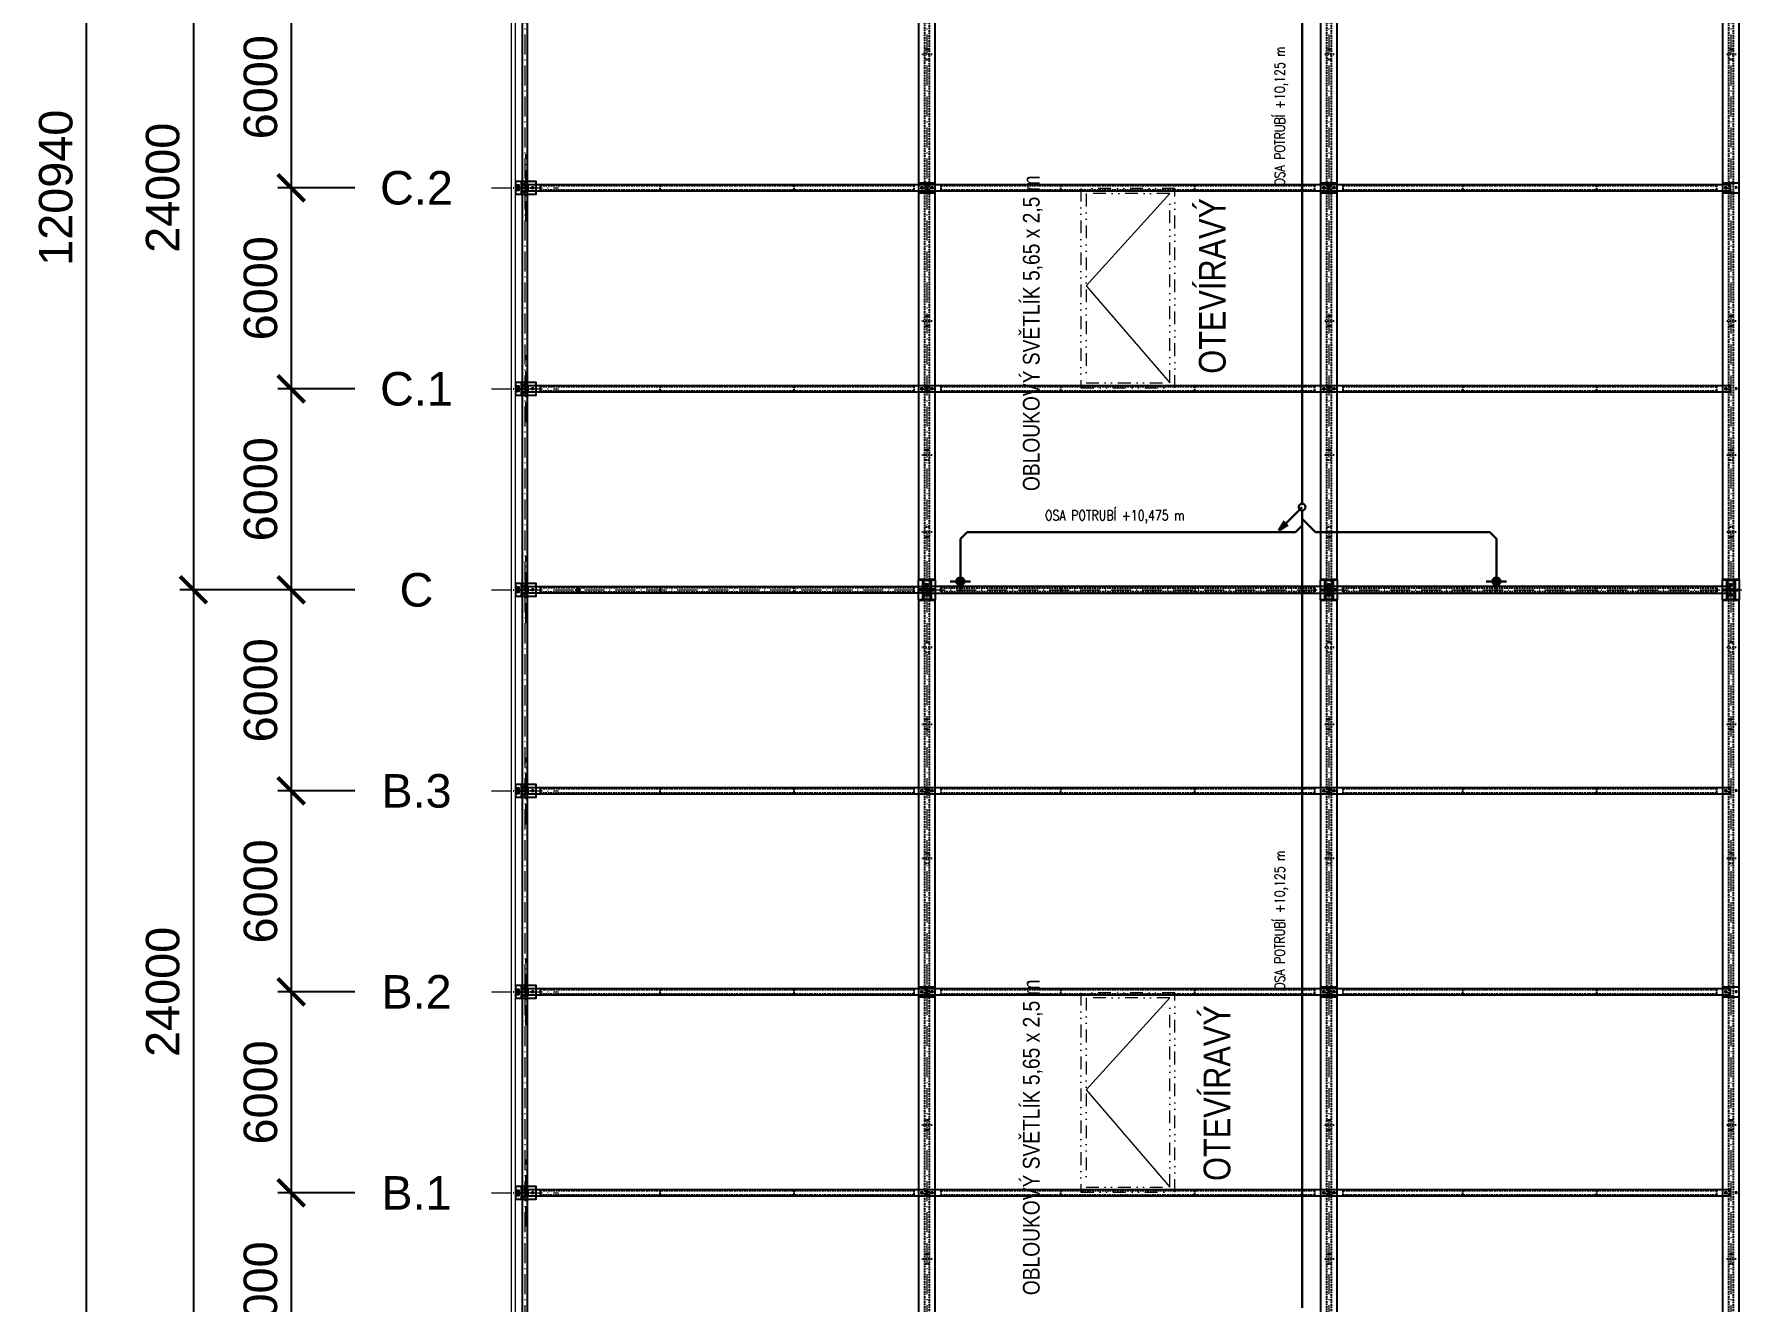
# Model space of a CAD drawing. Header units: millimetres. Extents: x 325046 to 1268204, y 1875583 to 2761998.
# Drawn here: x 691424 to 742084, y 2081516 to 2119334 of the extents above; entities that cross this region are included whole.
import ezdxf
from ezdxf.enums import TextEntityAlignment as Align

# ---------------------------------------------------------------- set-up
doc = ezdxf.new("R2010")
doc.units = ezdxf.units.MM
doc.header["$LTSCALE"] = 100
doc.header["$PDMODE"] = 65
for name, pattern in [('ACAD_ISO10W100', [18.5, 12, -3, 0.5, -3]), ('DASHDOT', [1, 0.5, -0.25, 0, -0.25]), ('DASHED', [0.75, 0.5, -0.25]), ('DIVIDE', [31.75, 12.7, -6.35, 0, -6.35, 0, -6.35]), ('SO02_F11anp01$0${ Leader Line}', [0])]:
    doc.linetypes.add(name, pattern=pattern)
for name, color, linetype in [('025', 1, 'Continuous'), ('035', 7, 'Continuous'), ('070', 6, 'Continuous'), ('KOTY', 2, 'Continuous'), ('Kóty osové', 5, 'Continuous'), ('POPIS', 7, 'Continuous')]:
    doc.layers.add(name, color=color, linetype=linetype)
for name, color, linetype, lineweight, true_color in [('Korabek-text', 7, 'Continuous', 0, 0x7a7a7a), ('Korabek-trasy', 7, 'Continuous', 30, 0x7478c3), ('Korabek-vpuste', 7, 'Continuous', 30, 0x6f7ceb), ('Světlíky', 7, 'DIVIDE', 15, 0xf81696)]:
    doc.layers.add(name, color=color, linetype=linetype, lineweight=lineweight, true_color=true_color)
for name, color, linetype, lineweight in [('Objekty - osy', 5, 'ACAD_ISO10W100', 20), ('OBVODOVÝ PLÁŠŤ', 2, 'Continuous', 9), ('TENKÉ', 9, 'Continuous', 9)]:
    doc.layers.add(name, color=color, linetype=linetype, lineweight=lineweight)
doc.layers.add('Popis OS', color=7, linetype='Continuous', true_color=0xbd0a5d)
doc.layers.add('Příprava na dock', color=7, linetype='Continuous', true_color=0x616161)
doc.styles.add('ARIAL NARROW', font='ARIALN.TTF')
doc.styles.add('ARIL-TENKÝ', font='arial.ttf')
doc.styles.add('ROMANS', font='romans.shx', dxfattribs={"width": 0.8})
doc.dimstyles.new('400', dxfattribs={"dimscale": 400, "dimtxt": 2.5, "dimasz": 2, "dimexe": 1, "dimexo": 12, "dimgap": 1, "dimtad": 1, "dimdec": 0, "dimzin": 0, "dimdsep": 46, "dimtxsty": 'ARIL-TENKÝ', "dimblk": 'ARCHTICK', "dimcen": 4, "dimdle": 1, "dimclrd": 256, "dimclre": 256, "dimclrt": 7, "dimadec": 0, "dimazin": 0, "dimtfac": 1, "dimtdec": 0, "dimtix": 1, "dimtofl": 0, "dimtmove": 0, "dimatfit": 0, "dimldrblk": 'OBLIQUE', "dimfxl": 1, "dimtolj": 1, "dimtzin": 0, "dimlwd": -1, "dimlwe": -1, "dimarcsym": 0})

# ---------------------------------------------------------------- blocks, each defined once
blk = doc.blocks.new('V1')
at = {"layer": '025'}
h = blk.add_hatch(color=256, dxfattribs=at)
h.dxf.hatch_style = 1
h.paths.add_polyline_path([(1708921, -4904766, -1), (1708901, -4904766, -1)])
h = blk.add_hatch(color=256, dxfattribs=at)
h.dxf.hatch_style = 1
h.paths.add_polyline_path([(1709201, -4904766, 1), (1709221, -4904766, 1)])
h = blk.add_hatch(color=256, dxfattribs=at)
h.dxf.hatch_style = 1
h.paths.add_polyline_path([(1708921, -4910766, -1), (1708901, -4910766, -1)])
h = blk.add_hatch(color=256, dxfattribs=at)
h.dxf.hatch_style = 1
h.paths.add_polyline_path([(1709201, -4910766, 1), (1709221, -4910766, 1)])
h = blk.add_hatch(color=256, dxfattribs=at)
h.dxf.hatch_style = 1
h.paths.add_polyline_path([(1708921, -4916766, -1), (1708901, -4916766, -1)])
h = blk.add_hatch(color=256, dxfattribs=at)
h.dxf.hatch_style = 1
h.paths.add_polyline_path([(1709201, -4916766, 1), (1709221, -4916766, 1)])
at = {"layer": '025', "linetype": 'DASHED', "ltscale": 0.5}
for centre in [(1709061, -4898916), (1709061, -4922616)]:
    blk.add_circle(centre, 12.5, dxfattribs=at)
at = {"layer": '025'}
for centre in [(1708911, -4904766), (1709211, -4904766), (1708911, -4910766), (1709211, -4910766), (1708911, -4916766), (1709211, -4916766)]:
    blk.add_circle(centre, 10, dxfattribs=at)
at = {"layer": '035'}
blk.add_lwpolyline([(1708951, -4922446), (1708811, -4922446), (1708811, -4922446), (1708811, -4922446), (1708811, -4899086), (1708951, -4899086), (1708951, -4898786), (1709171, -4898786), (1709171, -4899086), (1709171, -4899086), (1709311, -4899086), (1709311, -4922446), (1709311, -4922446), (1709311, -4922446), (1709171, -4922446), (1709171, -4922746), (1708951, -4922746)], close=True, dxfattribs=at)
at = {"layer": '035', "linetype": 'DASHED'}
blk.add_lwpolyline([(1709126, -4898786), (1708996, -4898786), (1708996, -4922746), (1709126, -4922746)], close=True, dxfattribs=at)
at = {"layer": '035', "linetype": 'DASHED', "ltscale": 0.8}
for points in [[(1709126, -4900336), (1708996, -4900336)], [(1709126, -4900636), (1708996, -4900636)], [(1709126, -4902636), (1708996, -4902636)], [(1709126, -4902936), (1708996, -4902936)], [(1709126, -4906636), (1708996, -4906636)], [(1709126, -4906936), (1708996, -4906936)], [(1709121, -4910616), (1709001, -4910616)], [(1709121, -4910916), (1709001, -4910916)], [(1709126, -4914596), (1708996, -4914596)], [(1709126, -4914896), (1708996, -4914896)], [(1709126, -4918596), (1708996, -4918596)], [(1709126, -4918896), (1708996, -4918896)], [(1709126, -4920896), (1708996, -4920896)], [(1709126, -4921196), (1708996, -4921196)]]:
    blk.add_lwpolyline(points, dxfattribs=at)
at = {"layer": '035'}
for points in [[(1708811, -4910616), (1709311, -4910616)], [(1708811, -4910916), (1709311, -4910916)]]:
    blk.add_lwpolyline(points, dxfattribs=at)
at = {"layer": 'Příprava na dock', "linetype": 'DASHDOT', "ltscale": 0.2}
for points in [[(1709011, -4898916), (1709111, -4898916)], [(1709061, -4898966), (1709061, -4898866)], [(1709061, -4922666), (1709061, -4922566)], [(1709111, -4922616), (1709011, -4922616)]]:
    blk.add_lwpolyline(points, dxfattribs=at)
at = {"layer": 'Příprava na dock', "linetype": 'DASHDOT', "ltscale": 0.8}
for points in [[(1709216, -4900486), (1708906, -4900486)], [(1709216, -4902786), (1708906, -4902786)], [(1709216, -4906786), (1708906, -4906786)], [(1709216, -4914746), (1708906, -4914746)], [(1709216, -4918746), (1708906, -4918746)], [(1709216, -4921046), (1708906, -4921046)]]:
    blk.add_lwpolyline(points, dxfattribs=at)
at = {"layer": 'Příprava na dock', "linetype": 'DASHDOT', "ltscale": 0.5}
for points in [[(1708861, -4904766), (1708961, -4904766)], [(1708911, -4904816), (1708911, -4904716)], [(1709261, -4904766), (1709161, -4904766)], [(1709211, -4904816), (1709211, -4904716)], [(1708861, -4910766), (1708961, -4910766)], [(1708911, -4910816), (1708911, -4910716)], [(1709261, -4910766), (1709161, -4910766)], [(1709211, -4910816), (1709211, -4910716)], [(1708861, -4916766), (1708961, -4916766)], [(1708911, -4916816), (1708911, -4916716)], [(1709261, -4916766), (1709161, -4916766)], [(1709211, -4916816), (1709211, -4916716)]]:
    blk.add_lwpolyline(points, dxfattribs=at)
blk = doc.blocks.new('L1_PU')
at = {"layer": '035', "color": 0}
blk.add_lwpolyline([(1717306, -4886866), (1705346, -4886866), (1705346, -4886666), (1717306, -4886666)], close=True, dxfattribs=at)
at = {"layer": '035'}
for points in [[(1705446, -4886746), (1705506, -4886746), (1705506, -4886786), (1705446, -4886786)], [(1717206, -4886746), (1717146, -4886746), (1717146, -4886786), (1717206, -4886786)]]:
    blk.add_lwpolyline(points, close=True, dxfattribs=at)
at = {"layer": '035', "color": 0, "linetype": 'DASHED'}
blk.add_lwpolyline([(1716906, -4886706), (1705746, -4886706), (1705746, -4886826), (1716906, -4886826)], close=True, dxfattribs=at)
at = {"layer": '035', "linetype": 'DASHED'}
for points in [[(1709326, -4886826), (1709326, -4886706)], [(1713326, -4886826), (1713326, -4886706)]]:
    blk.add_lwpolyline(points, dxfattribs=at)
at = {"layer": 'Příprava na dock', "linetype": 'DASHDOT', "ltscale": 0.5}
for points in [[(1705426, -4886766), (1705526, -4886766)], [(1705476, -4886716), (1705476, -4886816)], [(1717126, -4886766), (1717226, -4886766)], [(1717176, -4886716), (1717176, -4886816)]]:
    blk.add_lwpolyline(points, dxfattribs=at)
blk = doc.blocks.new('S1 STŘECHA')
at = {"layer": '025'}
h = blk.add_hatch(color=256, dxfattribs=at)
h.dxf.hatch_style = 1
edge = h.paths.add_edge_path()
edge.add_arc((1682139, -5081019), 10, 0, 360)
h = blk.add_hatch(color=256, dxfattribs=at)
h.dxf.hatch_style = 1
edge = h.paths.add_edge_path()
edge.add_arc((1682519, -5081019), 10, 0, 360)
for centre in [(1682139, -5081019), (1682519, -5081019)]:
    blk.add_circle(centre, 10, dxfattribs=at)
at = {"layer": '035', "linetype": 'DASHED'}
for centre in [(1682329, -5080869), (1682329, -5081169)]:
    blk.add_circle(centre, 30, dxfattribs=at)
at = {"layer": '070', "ltscale": 0.5}
blk.add_lwpolyline([(1682079, -5080719), (1682579, -5080719), (1682579, -5081319), (1682079, -5081319)], close=True, dxfattribs=at)
for points in [[(1682199, -5080719), (1682199, -5081319)], [(1682459, -5080719), (1682459, -5081319)]]:
    blk.add_lwpolyline(points, dxfattribs=at)
at = {"layer": 'Příprava na dock', "linetype": 'DASHDOT', "ltscale": 0.5}
for points in [[(1682189, -5081019), (1682089, -5081019)], [(1682139, -5081069), (1682139, -5080969)], [(1682279, -5080869), (1682379, -5080869)], [(1682329, -5080819), (1682329, -5080919)], [(1682329, -5081119), (1682329, -5081219)], [(1682569, -5081019), (1682469, -5081019)], [(1682519, -5081069), (1682519, -5080969)], [(1682279, -5081169), (1682379, -5081169)]]:
    blk.add_lwpolyline(points, dxfattribs=at)
blk = doc.blocks.new('L1.1_PŮDORYS')
at = {"layer": '035'}
for points in [[(1507676, -5195314), (1507676, -5195314), (1507676, -5195314), (1507676, -5207274), (1507676, -5207274), (1507676, -5207274), (1507676, -5207274), (1507676, -5207274), (1507876, -5207274), (1507876, -5207274), (1507876, -5207274), (1507876, -5207274), (1507876, -5207274), (1507876, -5195314), (1507876, -5195314), (1507876, -5195314), (1507876, -5195314), (1507676, -5195314)], [(1507756, -5195454), (1507796, -5195454), (1507796, -5195514), (1507756, -5195514)], [(1507756, -5207134), (1507796, -5207134), (1507796, -5207074), (1507756, -5207074)]]:
    blk.add_lwpolyline(points, close=True, dxfattribs=at)
at = {"layer": '035', "linetype": 'DASHED'}
blk.add_lwpolyline([(1507836, -5195714), (1507836, -5206874), (1507716, -5206874), (1507716, -5195714)], close=True, dxfattribs=at)
for points in [[(1507716, -5199294), (1507836, -5199294)], [(1507716, -5203294), (1507836, -5203294)]]:
    blk.add_lwpolyline(points, dxfattribs=at)
at = {"layer": 'Příprava na dock', "linetype": 'DASHDOT', "ltscale": 0.5}
for points in [[(1507826, -5195484), (1507726, -5195484)], [(1507776, -5195534), (1507776, -5195434)], [(1507826, -5207104), (1507726, -5207104)], [(1507776, -5207154), (1507776, -5207054)]]:
    blk.add_lwpolyline(points, dxfattribs=at)
blk = doc.blocks.new('ZT5')
at = {"layer": '035', "ltscale": 0.5}
blk.add_lwpolyline([(1666354, -5008906), (1666354, -5014886), (1666194, -5014886), (1666194, -5008906)], close=True, dxfattribs=at)
at = {"layer": '035'}
for points in [[(1666254, -5008966), (1666294, -5008966), (1666294, -5009026), (1666254, -5009026)], [(1666254, -5014826), (1666294, -5014826), (1666294, -5014766), (1666254, -5014766)]]:
    blk.add_lwpolyline(points, close=True, dxfattribs=at)
at = {"layer": 'Příprava na dock', "linetype": 'DASHDOT', "ltscale": 0.5}
for points in [[(1666224, -5008996), (1666324, -5008996)], [(1666224, -5008996), (1666324, -5008996)], [(1666274, -5009046), (1666274, -5008946)], [(1666274, -5008946), (1666274, -5009046)], [(1666274, -5014746), (1666274, -5014846)], [(1666274, -5014846), (1666274, -5014746)], [(1666224, -5014796), (1666324, -5014796)], [(1666224, -5014796), (1666324, -5014796)]]:
    blk.add_lwpolyline(points, dxfattribs=at)
blk = doc.blocks.new('S2_PU')
at = {"layer": '025'}
h = blk.add_hatch(color=256, dxfattribs=at)
h.dxf.hatch_style = 1
edge = h.paths.add_edge_path()
edge.add_arc((829462, -6442822), 10, 0, 360)
h = blk.add_hatch(color=256, dxfattribs=at)
h.dxf.hatch_style = 1
edge = h.paths.add_edge_path()
edge.add_arc((829662, -6442822), 10, 0, 360)
h = blk.add_hatch(color=256, dxfattribs=at)
h.dxf.hatch_style = 1
edge = h.paths.add_edge_path()
edge.add_arc((829562, -6443057), 10, 0, 360)
at = {"layer": 'Příprava na dock', "ltscale": 0.5}
h = blk.add_hatch(dxfattribs=at)
h.set_pattern_fill('ANSI31', color=256, scale=250, angle=360)
h.set_pattern_definition([(315, (-935823.7, -11415887.376), (-22.09708691, -22.09708691), [])])
h.paths.add_polyline_path([(829487, -6442552), (829637, -6442552), (829637, -6442652), (829487, -6442652)])
at = {"layer": '025', "ltscale": 0.5}
blk.add_lwpolyline([(829487, -6442552), (829637, -6442552), (829637, -6442652), (829487, -6442652)], close=True, dxfattribs=at)
at = {"layer": '025', "linetype": 'DASHED', "ltscale": 0.5}
blk.add_lwpolyline([(829487, -6442552), (829637, -6442552), (829637, -6442562), (829487, -6442562)], close=True, dxfattribs=at)
at = {"layer": '025'}
for centre in [(829462, -6442822), (829662, -6442822), (829562, -6443057)]:
    blk.add_circle(centre, 10, dxfattribs=at)
at = {"layer": '070', "ltscale": 0.5}
blk.add_lwpolyline([(829762, -6442552), (829362, -6442552), (829362, -6443152), (829762, -6443152)], close=True, dxfattribs=at)
blk.add_lwpolyline([(829762, -6442722), (829362, -6442722)], dxfattribs=at)
at = {"layer": 'Příprava na dock', "linetype": 'DASHDOT', "ltscale": 0.5}
for points in [[(829412, -6442822), (829512, -6442822)], [(829512, -6442822), (829412, -6442822)], [(829462, -6442872), (829462, -6442772)], [(829462, -6442872), (829462, -6442772)], [(829562, -6442477), (829562, -6442727)], [(829712, -6442822), (829612, -6442822)], [(829612, -6442822), (829712, -6442822)], [(829662, -6442872), (829662, -6442772)], [(829662, -6442872), (829662, -6442772)], [(829512, -6443057), (829612, -6443057)], [(829562, -6443007), (829562, -6443107)]]:
    blk.add_lwpolyline(points, dxfattribs=at)
blk = doc.blocks.new('L2_PU')
at = {"layer": '035'}
for points in [[(916549, -5686554), (928429, -5686554), (928429, -5686354), (916549, -5686354)], [(916649, -5686434), (916709, -5686434), (916709, -5686474), (916649, -5686474)], [(928329, -5686434), (928269, -5686434), (928269, -5686474), (928329, -5686474)]]:
    blk.add_lwpolyline(points, close=True, dxfattribs=at)
at = {"layer": '035', "linetype": 'DASHED'}
blk.add_lwpolyline([(916909, -5686394), (928069, -5686394), (928069, -5686514), (916909, -5686514)], close=True, dxfattribs=at)
for points in [[(920489, -5686514), (920489, -5686394)], [(924489, -5686514), (924489, -5686394)]]:
    blk.add_lwpolyline(points, dxfattribs=at)
at = {"layer": 'Příprava na dock', "linetype": 'DASHDOT', "ltscale": 0.5}
for points in [[(916729, -5686454), (916629, -5686454)], [(916679, -5686404), (916679, -5686504)], [(928349, -5686454), (928249, -5686454)], [(928299, -5686404), (928299, -5686504)]]:
    blk.add_lwpolyline(points, dxfattribs=at)
blk = doc.blocks.new('L2.1_PU')
at = {"layer": 'Příprava na dock'}
h = blk.add_hatch(dxfattribs=at)
h.set_pattern_fill('ANSI31', color=256, scale=100, angle=360)
h.set_pattern_definition([(315, (-592569.894, -11016152.276), (-8.838834765, -8.838834765), [])])
edge = h.paths.add_edge_path()
edge.add_arc((926929, -5701454), 50, 0, 360)
at = {"layer": '025'}
blk.add_circle((926929, -5701454), 50, dxfattribs=at)
at = {"layer": '035'}
for points in [[(916549, -5701554), (928429, -5701554), (928429, -5701354), (916549, -5701354)], [(916689, -5701434), (916749, -5701434), (916749, -5701474), (916689, -5701474)], [(928329, -5701434), (928269, -5701434), (928269, -5701474), (928329, -5701474)]]:
    blk.add_lwpolyline(points, close=True, dxfattribs=at)
at = {"layer": '035', "linetype": 'DASHED'}
blk.add_lwpolyline([(916909, -5701394), (928069, -5701394), (928069, -5701514), (916909, -5701514)], close=True, dxfattribs=at)
for points in [[(920489, -5701514), (920489, -5701394)], [(924489, -5701514), (924489, -5701394)]]:
    blk.add_lwpolyline(points, dxfattribs=at)
at = {"layer": 'Příprava na dock', "linetype": 'DASHDOT', "ltscale": 0.5}
for points in [[(916769, -5701454), (916669, -5701454)], [(916719, -5701404), (916719, -5701504)], [(928349, -5701454), (928249, -5701454)], [(928299, -5701404), (928299, -5701504)]]:
    blk.add_lwpolyline(points, dxfattribs=at)
at = {"layer": 'Příprava na dock', "linetype": 'DASHDOT'}
for points in [[(927029, -5701454), (926829, -5701454)], [(926929, -5701354), (926929, -5701554)]]:
    blk.add_lwpolyline(points, dxfattribs=at)
blk = doc.blocks.new('_ARCHTICK')
at = {"color": 0, "linetype": 'ByBlock', "const_width": 0.15}
blk.add_lwpolyline([(-0.5, -0.5), (0.5, 0.5)], dxfattribs=at)
blk = doc.blocks.new('*D895')
at = {"layer": 'Defpoints', "color": 0, "transparency": 16777216}
for p in [(705804, 2120743), (699102, 2114743), (705804, 2114743)]:
    blk.add_point(p, dxfattribs=at)
at = {"layer": 'Kóty osové', "transparency": 16777216}
for p, q in [((699102, 2121143), (699102, 2114343)), ((701004, 2120743), (698702, 2120743)), ((701004, 2114743), (698702, 2114743))]:
    blk.add_line(p, q, dxfattribs=at)
at = {"layer": 'Kóty osové', "transparency": 16777216, "xscale": 800, "yscale": 800, "zscale": 800}
for p, rotation in [((699102, 2120743), 90), ((699102, 2114743), 270)]:
    blk.add_blockref('_ARCHTICK', p, dxfattribs=dict(at, rotation=rotation))
at = {"layer": 'Kóty osové', "color": 7, "transparency": 16777216, "insert": (698191, 2117743), "char_height": 1000, "attachment_point": 5, "rotation": 90, "style": 'ARIL-TENKÝ'}
blk.add_mtext('\\A1;6000', dxfattribs=at)
blk = doc.blocks.new('_Oblique')
at = {"color": 0, "lineweight": -2}
blk.add_line((-0.5, -0.5), (0.5, 0.5), dxfattribs=at)
blk = doc.blocks.new('*D999')
at = {"layer": 'Defpoints', "color": 0, "transparency": 16777216}
for p in [(705804, 2114743), (699102, 2108743), (705804, 2108743)]:
    blk.add_point(p, dxfattribs=at)
at = {"layer": 'Kóty osové', "transparency": 16777216}
for p, q in [((699102, 2115143), (699102, 2108343)), ((701004, 2114743), (698702, 2114743)), ((701004, 2108743), (698702, 2108743))]:
    blk.add_line(p, q, dxfattribs=at)
at = {"layer": 'Kóty osové', "transparency": 16777216, "xscale": 800, "yscale": 800, "zscale": 800}
for p, rotation in [((699102, 2114743), 90), ((699102, 2108743), 270)]:
    blk.add_blockref('_ARCHTICK', p, dxfattribs=dict(at, rotation=rotation))
at = {"layer": 'Kóty osové', "color": 7, "transparency": 16777216, "insert": (698191, 2111743), "char_height": 1000, "attachment_point": 5, "rotation": 90, "style": 'ARIL-TENKÝ'}
blk.add_mtext('\\A1;6000', dxfattribs=at)
blk = doc.blocks.new('*D1000')
at = {"layer": 'Defpoints', "color": 0, "transparency": 16777216}
for p in [(705804, 2108743), (699102, 2102743), (705804, 2102743)]:
    blk.add_point(p, dxfattribs=at)
at = {"layer": 'Kóty osové', "transparency": 16777216}
for p, q in [((699102, 2109143), (699102, 2102343)), ((701004, 2108743), (698702, 2108743)), ((701004, 2102743), (698702, 2102743))]:
    blk.add_line(p, q, dxfattribs=at)
at = {"layer": 'Kóty osové', "transparency": 16777216, "xscale": 800, "yscale": 800, "zscale": 800}
for p, rotation in [((699102, 2108743), 90), ((699102, 2102743), 270)]:
    blk.add_blockref('_ARCHTICK', p, dxfattribs=dict(at, rotation=rotation))
at = {"layer": 'Kóty osové', "color": 7, "transparency": 16777216, "insert": (698191, 2105743), "char_height": 1000, "attachment_point": 5, "rotation": 90, "style": 'ARIL-TENKÝ'}
blk.add_mtext('\\A1;6000', dxfattribs=at)
blk = doc.blocks.new('*D896')
at = {"layer": 'Defpoints', "color": 0, "transparency": 16777216}
for p in [(705804, 2102743), (699102, 2096743), (705804, 2096743)]:
    blk.add_point(p, dxfattribs=at)
at = {"layer": 'Kóty osové', "transparency": 16777216}
for p, q in [((699102, 2103143), (699102, 2096343)), ((701004, 2102743), (698702, 2102743)), ((701004, 2096743), (698702, 2096743))]:
    blk.add_line(p, q, dxfattribs=at)
at = {"layer": 'Kóty osové', "transparency": 16777216, "xscale": 800, "yscale": 800, "zscale": 800}
for p, rotation in [((699102, 2102743), 90), ((699102, 2096743), 270)]:
    blk.add_blockref('_ARCHTICK', p, dxfattribs=dict(at, rotation=rotation))
at = {"layer": 'Kóty osové', "color": 7, "transparency": 16777216, "insert": (698191, 2099743), "char_height": 1000, "attachment_point": 5, "rotation": 90, "style": 'ARIL-TENKÝ'}
blk.add_mtext('\\A1;6000', dxfattribs=at)
blk = doc.blocks.new('*D897')
at = {"layer": 'Defpoints', "color": 0, "transparency": 16777216}
for p in [(705804, 2096743), (699102, 2090743), (705804, 2090743)]:
    blk.add_point(p, dxfattribs=at)
at = {"layer": 'Kóty osové', "transparency": 16777216}
for p, q in [((699102, 2097143), (699102, 2090343)), ((701004, 2096743), (698702, 2096743)), ((701004, 2090743), (698702, 2090743))]:
    blk.add_line(p, q, dxfattribs=at)
at = {"layer": 'Kóty osové', "transparency": 16777216, "xscale": 800, "yscale": 800, "zscale": 800}
for p, rotation in [((699102, 2096743), 90), ((699102, 2090743), 270)]:
    blk.add_blockref('_ARCHTICK', p, dxfattribs=dict(at, rotation=rotation))
at = {"layer": 'Kóty osové', "color": 7, "transparency": 16777216, "insert": (698191, 2093743), "char_height": 1000, "attachment_point": 5, "rotation": 90, "style": 'ARIL-TENKÝ'}
blk.add_mtext('\\A1;6000', dxfattribs=at)
blk = doc.blocks.new('*D1001')
at = {"layer": 'Defpoints', "color": 0, "transparency": 16777216}
for p in [(705804, 2090743), (699102, 2084743), (705804, 2084743)]:
    blk.add_point(p, dxfattribs=at)
at = {"layer": 'Kóty osové', "transparency": 16777216}
for p, q in [((701004, 2090743), (698702, 2090743)), ((699102, 2091143), (699102, 2084343)), ((701004, 2084743), (698702, 2084743))]:
    blk.add_line(p, q, dxfattribs=at)
at = {"layer": 'Kóty osové', "transparency": 16777216, "xscale": 800, "yscale": 800, "zscale": 800}
for p, rotation in [((699102, 2090743), 90), ((699102, 2084743), 270)]:
    blk.add_blockref('_ARCHTICK', p, dxfattribs=dict(at, rotation=rotation))
at = {"layer": 'Kóty osové', "color": 7, "transparency": 16777216, "insert": (698191, 2087743), "char_height": 1000, "attachment_point": 5, "rotation": 90, "style": 'ARIL-TENKÝ'}
blk.add_mtext('\\A1;6000', dxfattribs=at)
blk = doc.blocks.new('*D1002')
at = {"layer": 'Defpoints', "color": 0, "transparency": 16777216}
for p in [(705804, 2084743), (699102, 2078743), (705804, 2078743)]:
    blk.add_point(p, dxfattribs=at)
at = {"layer": 'Kóty osové', "transparency": 16777216}
for p, q in [((699102, 2085143), (699102, 2078343)), ((701004, 2084743), (698702, 2084743)), ((701004, 2078743), (698702, 2078743))]:
    blk.add_line(p, q, dxfattribs=at)
at = {"layer": 'Kóty osové', "transparency": 16777216, "xscale": 800, "yscale": 800, "zscale": 800}
for p, rotation in [((699102, 2084743), 90), ((699102, 2078743), 270)]:
    blk.add_blockref('_ARCHTICK', p, dxfattribs=dict(at, rotation=rotation))
at = {"layer": 'Kóty osové', "color": 7, "transparency": 16777216, "insert": (698191, 2081743), "char_height": 1000, "attachment_point": 5, "rotation": 90, "style": 'ARIL-TENKÝ'}
blk.add_mtext('\\A1;6000', dxfattribs=at)
blk = doc.blocks.new('*D1005')
at = {"layer": 'Defpoints', "color": 0, "transparency": 16777216}
for p in [(705684, 2126743), (696183, 2102743), (705684, 2102743)]:
    blk.add_point(p, dxfattribs=at)
at = {"layer": 'Kóty osové', "transparency": 16777216}
for p, q in [((700884, 2126743), (695783, 2126743)), ((696183, 2127143), (696183, 2102343)), ((700884, 2102743), (695783, 2102743))]:
    blk.add_line(p, q, dxfattribs=at)
at = {"layer": 'Kóty osové', "transparency": 16777216, "xscale": 800, "yscale": 800, "zscale": 800}
for p, rotation in [((696183, 2126743), 90), ((696183, 2102743), 270)]:
    blk.add_blockref('_ARCHTICK', p, dxfattribs=dict(at, rotation=rotation))
at = {"layer": 'Kóty osové', "color": 7, "transparency": 16777216, "insert": (695272, 2114743), "char_height": 1000, "attachment_point": 5, "rotation": 90, "style": 'ARIL-TENKÝ'}
blk.add_mtext('\\A1;24000', dxfattribs=at)
blk = doc.blocks.new('*D899')
at = {"layer": 'Defpoints', "color": 0, "transparency": 16777216}
for p in [(705684, 2102743), (696183, 2078743), (705804, 2078743)]:
    blk.add_point(p, dxfattribs=at)
at = {"layer": 'Kóty osové', "transparency": 16777216}
for p, q in [((696183, 2103143), (696183, 2078343)), ((700884, 2102743), (695783, 2102743)), ((701004, 2078743), (695783, 2078743))]:
    blk.add_line(p, q, dxfattribs=at)
at = {"layer": 'Kóty osové', "transparency": 16777216, "xscale": 800, "yscale": 800, "zscale": 800}
for p, rotation in [((696183, 2102743), 90), ((696183, 2078743), 270)]:
    blk.add_blockref('_ARCHTICK', p, dxfattribs=dict(at, rotation=rotation))
at = {"layer": 'Kóty osové', "color": 7, "transparency": 16777216, "insert": (695272, 2090743), "char_height": 1000, "attachment_point": 5, "rotation": 90, "style": 'ARIL-TENKÝ'}
blk.add_mtext('\\A1;24000', dxfattribs=at)
blk = doc.blocks.new('vpust_tučně')
at = {"layer": 'Korabek-vpuste'}
for p, q in [((52.896, 90.921), (53.396, 90.921)), ((53.146, 90.671), (53.146, 91.171))]:
    blk.add_line(p, q, dxfattribs=at)
for radius in [0.1, 0.075, 0.05]:
    blk.add_circle((53.146, 90.921), radius, dxfattribs=at)
blk = doc.blocks.new('A$C73023567')
at = {"layer": 'Korabek-trasy'}
for p, q in [((23475, 79215.6), (23475, 55415.6)), ((23475, 55315.6), (22777.7, 54618.2)), ((22777.7, 54618.2), (22948.4, 54892.8)), ((22777.7, 54618.2), (23052.3, 54788.9)), ((23475, 54765.9), (23274.7, 54565.6)), ((23475, 55215.6), (23475, 31415.6)), ((23475, 54966.2), (23875.7, 54565.6)), ((13475.3, 54565.6), (13275, 54365.2)), ((13275, 53095.6), (13275, 54365.2)), ((23274.7, 54565.6), (13475.3, 54565.6)), ((23875.7, 54565.6), (29074.7, 54565.6)), ((29074.7, 54565.6), (29275, 54365.2)), ((29275, 53095.6), (29275, 54365.2))]:
    blk.add_line(p, q, dxfattribs=at)
blk.add_circle((23475, 55315.6), 100, dxfattribs=at)
at = {"layer": 'Korabek-vpuste', "xscale": -1200, "yscale": 1200, "zscale": 1200, "rotation": 270.0000000072112}
for p in [(-95830.6, -10679.3), (-79830.6, -10679.3)]:
    blk.add_blockref('vpust_tučně', p, dxfattribs=at)
at = {"layer": 'Korabek-text', "char_height": 300, "width": 28411.347, "attachment_point": 7, "style": 'ROMANS'}
for s, insert, rotation in [('OSA POTRUBÍ +10,125 m', (23048.2, 64901.8), 90), ('OSA POTRUBÍ +10,475 m', (15799.6, 54827), 0), ('OSA POTRUBÍ +10,125 m', (23048.2, 40901.8), 90)]:
    blk.add_mtext(s, dxfattribs=dict(at, insert=insert, rotation=rotation))
blk = doc.blocks.new('*D1567')
at = {"layer": 'Defpoints', "color": 0, "transparency": 16777216}
for p in [(692991, 2175213), (705684, 2175213), (705684, 2054273)]:
    blk.add_point(p, dxfattribs=at)
at = {"layer": 'Kóty osové', "transparency": 16777216}
for p, q in [((692991, 2053873), (692991, 2175613)), ((700884, 2175213), (692591, 2175213)), ((700884, 2054273), (692591, 2054273))]:
    blk.add_line(p, q, dxfattribs=at)
at = {"layer": 'Kóty osové', "transparency": 16777216, "xscale": 800, "yscale": 800, "zscale": 800}
for p, rotation in [((692991, 2175213), 90), ((692991, 2054273), 270)]:
    blk.add_blockref('_ARCHTICK', p, dxfattribs=dict(at, rotation=rotation))
at = {"layer": 'Kóty osové', "color": 7, "transparency": 16777216, "insert": (692080, 2114743), "char_height": 1000, "attachment_point": 5, "rotation": 90, "style": 'ARIL-TENKÝ'}
blk.add_mtext('\\A1;120940', dxfattribs=at)

msp = doc.modelspace()

# ---------------------------------------------------------------- linework, layer by layer
at = {"layer": 'Objekty - osy', "ltscale": 0.5}
for points in [[(706078.7, 2175743.4), (706078.7, 2053743.4)], [(718078.7, 2175743.4), (718078.7, 2053743.4)], [(730078.7, 2175743.4), (730078.7, 2053743.4)], [(742078.7, 2175743.4), (742078.7, 2053743.4)], [(706103.7, 2113743.4), (706103.7, 2115743.4)], [(705078.7, 2114743.4), (707078.7, 2114743.4)], [(706103.7, 2107743.4), (706103.7, 2109743.4)], [(705078.7, 2108743.4), (707078.7, 2108743.4)], [(706103.7, 2101743.4), (706103.7, 2103743.4)], [(705078.7, 2102743.4), (1019078.7, 2102743.4)], [(706103.7, 2095743.4), (706103.7, 2097743.4)], [(705078.7, 2096743.4), (707078.7, 2096743.4)], [(706103.7, 2089743.4), (706103.7, 2091743.4)], [(705078.7, 2090743.4), (707078.7, 2090743.4)], [(706103.7, 2083743.4), (706103.7, 2085743.4)], [(705078.7, 2084743.4), (707078.7, 2084743.4)]]:
    msp.add_lwpolyline(points, dxfattribs=at)
at = {"layer": 'OBVODOVÝ PLÁŠŤ', "ltscale": 100}
msp.add_lwpolyline([(1078473.7, 2175213.4), (1078473.7, 2126323.4), (1018473.7, 2126323.4), (1018473.7, 2054273.4), (705683.7, 2054273.4), (705683.7, 2175213.4)], close=True, dxfattribs=at)
msp.add_lwpolyline([(1078353.7, 2175093.4), (1078353.7, 2175093.4), (1078353.7, 2126443.4), (1018353.7, 2126443.4), (1018353.7, 2054393.4), (705803.7, 2054393.4), (705803.7, 2175093.4), (1078353.7, 2175093.4)], dxfattribs=at)
at = {"layer": 'Světlíky', "ltscale": 0.3}
for points in [[(722678.7, 2108768.4), (725478.7, 2108768.4), (725478.7, 2114718.4), (722678.7, 2114718.4)], [(722828.7, 2108918.4), (725328.7, 2108918.4), (725328.7, 2114568.4), (722828.7, 2114568.4)], [(722678.7, 2084768.4), (725478.7, 2084768.4), (725478.7, 2090718.4), (722678.7, 2090718.4)], [(722828.7, 2084918.4), (725328.7, 2084918.4), (725328.7, 2090568.4), (722828.7, 2090568.4)]]:
    msp.add_lwpolyline(points, close=True, dxfattribs=at)
at = {"layer": 'TENKÉ', "linetype": 'ByBlock', "ltscale": 100}
for points in [[(725328.7, 2114568.4), (722828.7, 2111818.4), (725328.7, 2108918.4)], [(725328.7, 2090568.4), (722828.7, 2087818.4), (725328.7, 2084918.4)]]:
    msp.add_lwpolyline(points, dxfattribs=at)

# ---------------------------------------------------------------- block references
at = {"layer": '035', "xscale": -1, "rotation": 180}
for name, p in [('V1', (-990982.6, -2796022.4)), ('V1', (-978982.6, -2796022.4)), ('V1', (-966982.6, -2796022.4)), ('ZT5', (-960199.9, -2894152.9)), ('ZT5', (-960199.9, -2900152.9)), ('ZT5', (-960199.9, -2906152.9)), ('ZT5', (-960199.9, -2912152.9)), ('V1', (-990982.6, -2820022.4)), ('V1', (-978982.6, -2820022.4)), ('V1', (-966982.6, -2820022.4)), ('ZT5', (-960199.9, -2918152.9)), ('ZT5', (-960199.9, -2924152.9)), ('ZT5', (-960199.9, -2930152.9))]:
    msp.add_blockref(name, p, dxfattribs=at)
at = {"layer": '035'}
for name, p in [('L1_PU', (-987247.1, 7001509.2)), ('L1_PU', (-975247.1, 7001509.2)), ('L1_PU', (-987247.1, 6995509.2)), ('L1_PU', (-975247.1, 6995509.2)), ('S1 STŘECHA', (-964250.2, 7183762)), ('S1 STŘECHA', (-952250.2, 7183762)), ('S1 STŘECHA', (-940250.2, 7183762)), ('L1_PU', (-987247.1, 6983509.2)), ('L1_PU', (-975247.1, 6983509.2)), ('L1_PU', (-987247.1, 6977509.2)), ('L1_PU', (-975247.1, 6977509.2)), ('L1_PU', (-987247.1, 6971509.2)), ('L1_PU', (-975247.1, 6971509.2))]:
    msp.add_blockref(name, p, dxfattribs=at)
at = {"layer": 'Korabek-trasy', "linetype": 'SO02_F11anp01$0${ Leader Line}'}
msp.add_blockref('A$C73023567', (705803.7, 2049897.9), dxfattribs=at)
at = {"layer": 'KOTY', "xscale": -1, "rotation": 89.99999999999993}
for p in [(-5736748.1, 2944305.8), (-5736748.1, 2938305.8), (-5736748.1, 2932305.8), (-5736748.1, 2926305.8), (-5736748.1, 2920305.8), (-5736748.1, 2914305.8)]:
    msp.add_blockref('S2_PU', p, dxfattribs=at)
at = {"layer": 'KOTY', "xscale": -1}
for name, p in [('L2_PU', (1634607.4, 7801197.4)), ('L2_PU', (1634607.4, 7795197.4)), ('L2.1_PU', (1634607.4, 7804197.4)), ('L2_PU', (1634607.4, 7783197.4)), ('L2_PU', (1634607.4, 7777197.4)), ('L2_PU', (1634607.4, 7771197.4))]:
    msp.add_blockref(name, p, dxfattribs=at)
at = {"layer": 'KOTY', "rotation": 270}
for p in [(5925372.5, 3610519.8), (5937372.5, 3610519.8)]:
    msp.add_blockref('L1.1_PŮDORYS', p, dxfattribs=at)

# ---------------------------------------------------------------- texts
at = {"layer": 'POPIS', "linetype": 'ByBlock', "lineweight": 18, "width": 9505.374, "attachment_point": 9, "rotation": 90, "style": 'ARIAL NARROW'}
for s, insert, char_height in [('OBLOUKOVÝ SVĚTLÍK 5,65 x 2,5 m', (721537.6, 2115113.7), 500), ('OTEVÍRAVÝ', (727009.7, 2114437), 800), ('OBLOUKOVÝ SVĚTLÍK 5,65 x 2,5 m', (721537.6, 2091113.7), 500), ('OTEVÍRAVÝ', (727149.4, 2090345.2), 800)]:
    msp.add_mtext(s, dxfattribs=dict(at, insert=insert, char_height=char_height))
at = {"layer": 'Popis OS', "linetype": 'ByBlock', "style": 'ARIL-TENKÝ'}
for s, p in [('C.2', (702842.9, 2114743.4)), ('C.1', (702842.9, 2108743.4)), ('C', (702842.9, 2102743.4)), ('B.3', (702842.9, 2096743.4)), ('B.2', (702842.9, 2090743.4)), ('B.1', (702842.9, 2084743.4))]:
    msp.add_text(s, height=1000, dxfattribs=at).set_placement(p, align=Align.MIDDLE_CENTER)

# ---------------------------------------------------------------- dimensions: what is measured, and where the dimension line sits
at = {"layer": 'Kóty osové'}
dim = msp.add_linear_dim(base=(692991, 2175213.4), p1=(705683.7, 2054273.4), p2=(705683.7, 2175213.4), angle=90, dimstyle='400', dxfattribs=at)
dim.commit()
dim.dimension.update_dxf_attribs({"geometry": '*D1567', "text_midpoint": (692080.4, 2114743.4)})
for base, p1, p2, picture, middle in [((696182.8, 2102743.4), (705683.7, 2126743.4), (705683.7, 2102743.4), '*D1005', (695272.2, 2114743.4)), ((699101.6, 2114743.4), (705803.7, 2120743.4), (705803.7, 2114743.4), '*D895', (698191, 2117743.4)), ((699101.6, 2108743.4), (705803.7, 2114743.4), (705803.7, 2108743.4), '*D999', (698191, 2111743.4)), ((699101.6, 2102743.4), (705803.7, 2108743.4), (705803.7, 2102743.4), '*D1000', (698191, 2105743.4)), ((696182.8, 2078743.4), (705683.7, 2102743.4), (705803.7, 2078743.4), '*D899', (695272.2, 2090743.4)), ((699101.6, 2096743.4), (705803.7, 2102743.4), (705803.7, 2096743.4), '*D896', (698191, 2099743.4)), ((699101.6, 2090743.4), (705803.7, 2096743.4), (705803.7, 2090743.4), '*D897', (698191, 2093743.4)), ((699101.6, 2084743.4), (705803.7, 2090743.4), (705803.7, 2084743.4), '*D1001', (698191, 2087743.4)), ((699101.6, 2078743.4), (705803.7, 2084743.4), (705803.7, 2078743.4), '*D1002', (698191, 2081743.4))]:
    dim = msp.add_linear_dim(base=base, p1=p1, p2=p2, angle=90, dimstyle='400', override={"dimtmove": 1}, dxfattribs=at)
    dim.commit()
    dim.dimension.update_dxf_attribs({"geometry": picture, "text_midpoint": middle})

doc.saveas('drawing.dxf')
